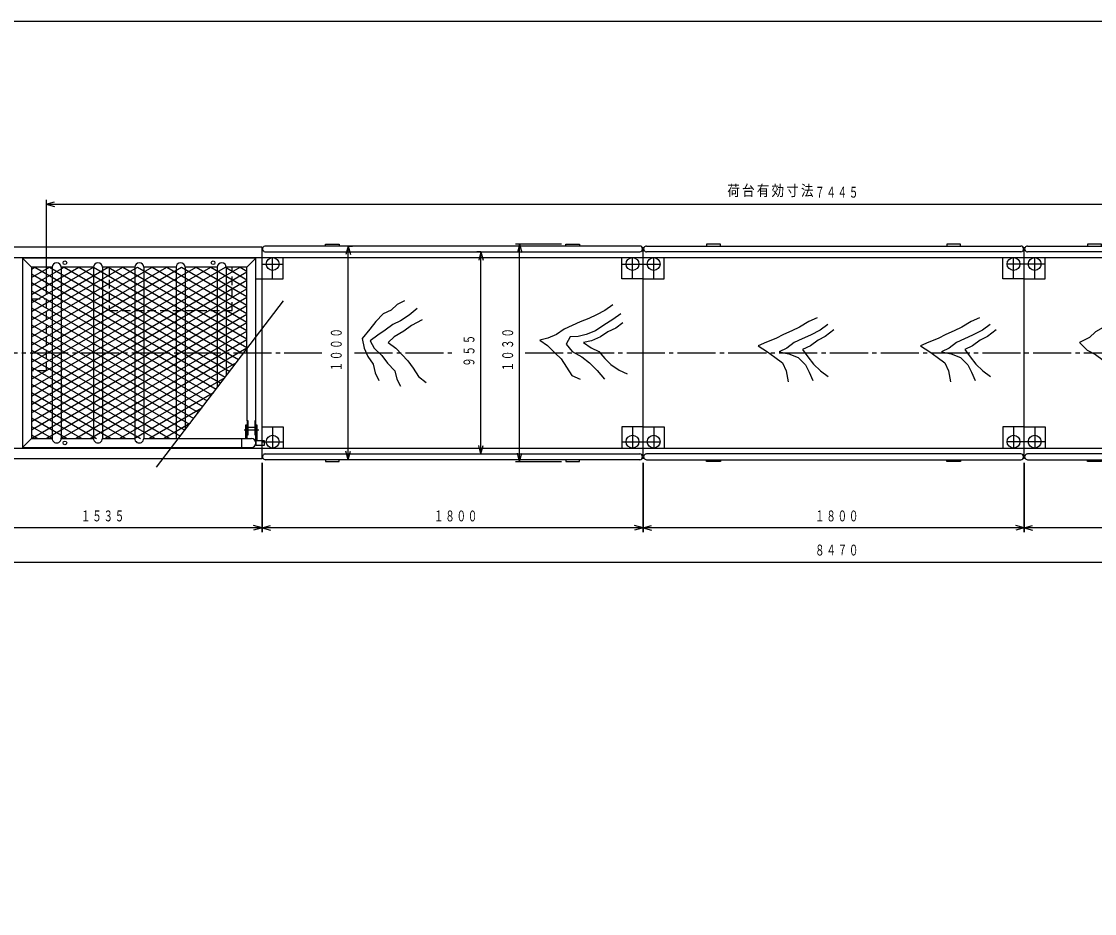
# Model space of a CAD drawing. Units: millimetres, scale not verified. Extents: x -7966 to 7694, y -5537 to 5506.
# Drawn here: x -5015 to 54, y 1291 to 5506 of the extents above; entities that cross this region are included whole.
import ezdxf

# ---------------------------------------------------------------- set-up
doc = ezdxf.new("R2010")
doc.units = ezdxf.units.MM
doc.header["$LTSCALE"] = 20
doc.linetypes.add('CHAIN2', pattern=[12, 9, -1, 1, -1])
doc.linetypes.add('DASHED2', pattern=[3, 2, -1])
doc.layers.add('0-0_1', color=1, linetype='Continuous')
doc.styles.add('ＭＳ ゴシック', font='')
doc.styles.get('ＭＳ ゴシック').set_extended_font_data('MS Gothic')

# ---------------------------------------------------------------- blocks, each defined once
blk = doc.blocks.new('GMM019')
at = {"layer": '0-0_1', "color": 3}
for p, q in [((3442.94, 9716.16), (4427.6, 10284.65)), ((3442.94, 9756.16), (4358.31, 10284.65)), ((3442.94, 10276.16), (3457.65, 10284.65)), ((3442.94, 10236.16), (3526.93, 10284.65)), ((3442.94, 10196.16), (3596.21, 10284.65)), ((3442.94, 10116.16), (3734.78, 10284.65)), ((3442.94, 10036.16), (3873.34, 10284.65)), ((3442.94, 9996.16), (3942.62, 10284.65)), ((3442.94, 9956.16), (4011.9, 10284.65)), ((3442.94, 9916.16), (4081.19, 10284.65)), ((3442.94, 9876.16), (4150.47, 10284.65)), ((3442.94, 9836.16), (4219.75, 10284.65)), ((3442.94, 9796.16), (4289.03, 10284.65)), ((3442.94, 10076.16), (3804.06, 10284.65)), ((3442.94, 10156.16), (3665.49, 10284.65)), ((3442.94, 9676.16), (4460.24, 10263.5)), ((3442.94, 10253.12), (4336.52, 9737.21)), ((3457.62, 10284.65), (4357.68, 9764.99)), ((3526.9, 10284.65), (4378.85, 9792.77)), ((3596.18, 10284.65), (4400.01, 9820.56)), ((3665.46, 10284.65), (4421.17, 9848.34)), ((3734.75, 10284.65), (4442.34, 9876.12)), ((3804.03, 10284.65), (4460.24, 9905.78)), ((3873.31, 10284.65), (4460.24, 9945.78)), ((3942.59, 10284.65), (4460.24, 9985.78)), ((4011.87, 10284.65), (4460.24, 10025.78)), ((4081.16, 10284.65), (4460.24, 10065.78)), ((4150.44, 10284.65), (4460.24, 10105.78)), ((4219.72, 10284.65), (4460.24, 10145.78)), ((4289, 10284.65), (4460.24, 10185.78)), ((4358.28, 10284.65), (4460.24, 10225.78)), ((4427.57, 10284.65), (4460.24, 10265.78)), ((3442.94, 9636.16), (4460.24, 10223.5)), ((3442.94, 10213.12), (4315.36, 9709.43)), ((3442.94, 9596.16), (4460.24, 10183.5)), ((3442.94, 10173.12), (4294.19, 9681.65)), ((3442.94, 9556.16), (4460.24, 10143.5)), ((3442.94, 10133.12), (4273.03, 9653.87)), ((3442.94, 9516.16), (4460.24, 10103.5)), ((3442.94, 10093.12), (4251.87, 9626.09)), ((3442.94, 9476.16), (4460.24, 10063.5)), ((3442.94, 10053.12), (4230.71, 9598.3)), ((3442.94, 10013.12), (4209.54, 9570.52)), ((3511.86, 9475.95), (4460.24, 10023.5)), ((3442.94, 9973.12), (4188.38, 9542.74)), ((3581.14, 9475.95), (4460.24, 9983.5)), ((3650.43, 9475.95), (4460.24, 9943.5)), ((3442.94, 9933.12), (4167.22, 9514.96)), ((3442.94, 9893.12), (4146.05, 9487.18)), ((3719.71, 9475.95), (4460.24, 9903.5)), ((3442.94, 9853.12), (4096.22, 9475.95)), ((3788.99, 9475.95), (4411.11, 9835.13)), ((3442.94, 9813.12), (4026.94, 9475.95)), ((3442.94, 9773.12), (3957.66, 9475.95)), ((3442.94, 9733.12), (3888.38, 9475.95)), ((3858.27, 9475.95), (4356.72, 9763.73)), ((3442.94, 9693.12), (3819.1, 9475.95)), ((3927.55, 9475.95), (4302.33, 9692.32)), ((3442.94, 9653.12), (3749.81, 9475.95)), ((3442.94, 9613.12), (3680.53, 9475.95)), ((3996.83, 9475.95), (4247.93, 9620.92)), ((3442.94, 9573.12), (3611.25, 9475.95)), ((3442.94, 9533.12), (3541.97, 9475.95)), ((4066.12, 9475.95), (4193.54, 9549.51)), ((3442.94, 9493.12), (3472.68, 9475.95)), ((4135.4, 9475.95), (4139.15, 9478.11))]:
    blk.add_line(p, q, dxfattribs=at)
blk = doc.blocks.new('D13')
at = {"layer": '0-0_1', "color": 4}
for p, q in [((8131.59, 9360.3), (8131.59, 9033.23)), ((9931.59, 9033.23), (9931.59, 9360.3)), ((8131.59, 9053.23), (8171.59, 9063.95)), ((9931.59, 9053.23), (8131.59, 9053.23)), ((8131.59, 9053.23), (8171.59, 9042.51)), ((9931.59, 9053.23), (9891.59, 9063.95)), ((9931.59, 9053.23), (9891.59, 9042.51))]:
    blk.add_line(p, q, dxfattribs=at)
at = {"layer": '0-0_1', "color": 7, "insert": (8943.59, 9083.23), "char_height": 51.32, "attachment_point": 7, "style": 'ＭＳ ゴシック'}
blk.add_mtext('\\T1.17;\\W0.65;１８００', dxfattribs=at)
blk = doc.blocks.new('D14')
at = {"layer": '0-0_1', "color": 4}
for p, q in [((6331.59, 9360.3), (6331.59, 9033.23)), ((8131.59, 9033.23), (8131.59, 9360.3)), ((6331.59, 9053.23), (6371.59, 9063.95)), ((8131.59, 9053.23), (6331.59, 9053.23)), ((6331.59, 9053.23), (6371.59, 9042.51)), ((8131.59, 9053.23), (8091.59, 9063.95)), ((8131.59, 9053.23), (8091.59, 9042.51))]:
    blk.add_line(p, q, dxfattribs=at)
at = {"layer": '0-0_1', "color": 7, "insert": (7143.59, 9083.23), "char_height": 51.32, "attachment_point": 7, "style": 'ＭＳ ゴシック'}
blk.add_mtext('\\T1.17;\\W0.65;１８００', dxfattribs=at)
blk = doc.blocks.new('D15')
at = {"layer": '0-0_1', "color": 4}
for p, q in [((4531.59, 9360.3), (4531.59, 9033.23)), ((6331.59, 9033.23), (6331.59, 9360.3)), ((4531.59, 9053.23), (4571.59, 9063.95)), ((6331.59, 9053.23), (4531.59, 9053.23)), ((4531.59, 9053.23), (4571.59, 9042.51)), ((6331.59, 9053.23), (6291.59, 9063.95)), ((6331.59, 9053.23), (6291.59, 9042.51))]:
    blk.add_line(p, q, dxfattribs=at)
at = {"layer": '0-0_1', "color": 7, "insert": (5343.59, 9083.23), "char_height": 51.32, "attachment_point": 7, "style": 'ＭＳ ゴシック'}
blk.add_mtext('\\T1.17;\\W0.65;１８００', dxfattribs=at)
blk = doc.blocks.new('D16')
at = {"layer": '0-0_1', "color": 4}
for p, q in [((2996.59, 9360.3), (2996.59, 9033.23)), ((4531.59, 9033.23), (4531.59, 9360.3)), ((2996.59, 9053.23), (3036.59, 9063.95)), ((4531.59, 9053.23), (2996.59, 9053.23)), ((2996.59, 9053.23), (3036.59, 9042.51)), ((4531.59, 9053.23), (4491.59, 9063.95)), ((4531.59, 9053.23), (4491.59, 9042.51))]:
    blk.add_line(p, q, dxfattribs=at)
at = {"layer": '0-0_1', "color": 7, "insert": (3676.09, 9083.23), "char_height": 51.32, "attachment_point": 7, "style": 'ＭＳ ゴシック'}
blk.add_mtext('\\T1.17;\\W0.65;１５３５', dxfattribs=at)
blk = doc.blocks.new('D17')
at = {"layer": '0-0_1', "color": 4}
blk.add_line((2996.59, 8892.09), (11466.59, 8892.09), dxfattribs=at)
at = {"layer": '0-0_1', "color": 7, "insert": (7143.59, 8922.09), "char_height": 51.32, "attachment_point": 7, "style": 'ＭＳ ゴシック'}
blk.add_mtext('\\T1.17;\\W0.65;８４７０', dxfattribs=at)
blk = doc.blocks.new('D18')
at = {"layer": '0-0_1', "color": 4}
for p, q in [((5565.71, 10357.8), (5545.71, 10357.8)), ((5565.71, 10357.8), (5554.99, 10317.8)), ((5565.71, 10357.8), (5576.43, 10317.8)), ((5565.71, 9402.8), (5554.99, 9442.8)), ((5565.71, 9402.8), (5576.43, 9442.8))]:
    blk.add_line(p, q, dxfattribs=at)
blk.add_lwpolyline([(5545.71, 9402.8), (5565.71, 9402.8), (5565.71, 10357.8)], dxfattribs=at)
at = {"layer": '0-0_1', "color": 7, "insert": (5535.71, 9814.3), "char_height": 51.32, "attachment_point": 7, "rotation": 90, "style": 'ＭＳ ゴシック'}
blk.add_mtext('\\T1.17;\\W0.65;９５５', dxfattribs=at)
blk = doc.blocks.new('D19')
at = {"layer": '0-0_1', "color": 4}
for p, q in [((5946.59, 10394), (5728.51, 10394)), ((5748.51, 10394), (5737.79, 10354)), ((5748.51, 9366.6), (5748.51, 10394)), ((5748.51, 10394), (5759.23, 10354)), ((5748.51, 9366.6), (5737.79, 9406.6)), ((5748.51, 9366.6), (5759.23, 9406.6)), ((5728.51, 9366.6), (5946.59, 9366.6))]:
    blk.add_line(p, q, dxfattribs=at)
at = {"layer": '0-0_1', "color": 7, "insert": (5718.51, 9792.3), "char_height": 51.32, "attachment_point": 7, "rotation": 90, "style": 'ＭＳ ゴシック'}
blk.add_mtext('\\T1.17;\\W0.65;１０３０', dxfattribs=at)
blk = doc.blocks.new('D20')
at = {"layer": '0-0_1', "color": 4}
for p, q in [((4938.77, 10385), (4928.05, 10345)), ((4938.77, 10385), (4958.77, 10385)), ((4938.77, 10385), (4949.49, 10345)), ((4938.77, 9375.6), (4928.05, 9415.6)), ((4938.77, 9375.6), (4949.49, 9415.6))]:
    blk.add_line(p, q, dxfattribs=at)
blk.add_lwpolyline([(4958.77, 9375.6), (4938.77, 9375.6), (4938.77, 10385)], dxfattribs=at)
at = {"layer": '0-0_1', "color": 7, "insert": (4908.77, 9792.3), "char_height": 51.32, "attachment_point": 7, "rotation": 90, "style": 'ＭＳ ゴシック'}
blk.add_mtext('\\T1.17;\\W0.65;１０００', dxfattribs=at)
blk = doc.blocks.new('D21')
at = {"layer": '0-0_1', "color": 4}
for p, q in [((3511.51, 10602.83), (3511.51, 10155.3)), ((10951.67, 9985.3), (10951.67, 10602.83)), ((3511.51, 10582.83), (3551.51, 10593.55)), ((3511.51, 10582.83), (10951.67, 10582.83)), ((3511.51, 10582.83), (3551.51, 10572.11)), ((10951.67, 10582.83), (10911.67, 10593.55)), ((10951.67, 10582.83), (10911.67, 10572.11))]:
    blk.add_line(p, q, dxfattribs=at)
at = {"layer": '0-0_1', "color": 7, "insert": (7143.59, 10612.83), "char_height": 51.32, "attachment_point": 7, "style": 'ＭＳ ゴシック'}
blk.add_mtext('\\T1.17;\\W0.65;７４４５', dxfattribs=at)

msp = doc.modelspace()

# ---------------------------------------------------------------- linework, layer by layer
at = {"layer": '0-0_1'}
for p, q in [((-3878.41, 4440.3), (-5413.41, 4440.3)), ((-3878.41, 3440.3), (-3878.41, 4440.3)), ((-2094.51, 4445), (-3862.31, 4445)), ((-3862.31, 4417.8), (-2094.51, 4417.8)), ((-2078.41, 3440.3), (-2078.41, 4440.3)), ((-2062.31, 4445), (-294.51, 4445)), ((-294.51, 4417.8), (-2062.31, 4417.8)), ((-278.41, 3440.3), (-278.41, 4440.3)), ((-262.31, 4445), (1505.49, 4445)), ((1505.49, 4417.8), (-262.31, 4417.8)), ((-5009.76, 4387.35), (-4967.06, 4344.65)), ((-3907.06, 4387.35), (-3949.76, 4344.65)), ((-4869.76, 4344.65), (-4869.76, 3535.95)), ((-4827.06, 4344.65), (-4827.06, 3535.95)), ((-4674.76, 4344.65), (-4827.06, 4344.65)), ((-4674.76, 4344.65), (-4674.76, 3535.95)), ((-4632.06, 4344.65), (-4632.06, 3535.95)), ((-4479.76, 4344.65), (-4632.06, 4344.65)), ((-4479.76, 4344.65), (-4479.76, 3535.95)), ((-4437.06, 4344.65), (-4437.06, 3535.95)), ((-4284.76, 4344.65), (-4437.06, 4344.65)), ((-4284.76, 4344.65), (-4284.76, 3535.95)), ((-4089.76, 4344.65), (-4242.06, 4344.65)), ((-4242.06, 4344.65), (-4242.06, 3575.91)), ((-4089.76, 4344.65), (-4089.76, 3775.84)), ((-4047.06, 4344.65), (-4047.06, 3831.9)), ((-3943.91, 3589.6), (-3912.91, 3589.6)), ((-4967.06, 3535.95), (-5009.76, 3493.25)), ((-4827.06, 3535.95), (-4674.76, 3535.95)), ((-4632.06, 3535.95), (-4479.76, 3535.95)), ((-4437.06, 3535.95), (-4284.76, 3535.95)), ((-4284.76, 3535.95), (-3928.41, 3535.95)), ((-3976.01, 3535.95), (-3976.01, 3493.25)), ((-4305.03, 3493.25), (-3928.41, 3493.25)), ((-3862.31, 3462.8), (-2094.51, 3462.8)), ((-294.51, 3462.8), (-2062.31, 3462.8)), ((1505.49, 3462.8), (-262.31, 3462.8)), ((-3878.41, 3440.3), (-5413.41, 3440.3)), ((-2094.51, 3435.6), (-3862.31, 3435.6)), ((-2062.31, 3435.6), (-294.51, 3435.6)), ((-262.31, 3435.6), (1505.49, 3435.6))]:
    msp.add_line(p, q, dxfattribs=at)
at = {"layer": '0-0_1', "color": 2, "linetype": 'CHAIN2'}
for p, q in [((-3878.41, 4360.04), (-3778.41, 4360.04)), ((-3828.41, 4290.3), (-3828.41, 4390.3)), ((-2178.99, 4360.04), (-1978.41, 4360.04)), ((-2128.41, 4290.3), (-2128.41, 4390.3)), ((-2028.41, 4290.3), (-2028.41, 4390.3)), ((-177.82, 4360.04), (-378.41, 4360.04)), ((-328.41, 4290.3), (-328.41, 4390.3)), ((-228.41, 4290.3), (-228.41, 4390.3)), ((-5933.51, 3940.3), (-3595.8, 3940.3)), ((-3441.44, 3940.3), (-2970.22, 3940.3)), ((-3893.56, 3574.6), (-3962.46, 3574.6)), ((-3828.41, 3590.3), (-3828.41, 3490.3)), ((-2128.41, 3590.3), (-2128.41, 3490.3)), ((-2028.41, 3590.3), (-2028.41, 3490.3)), ((-328.41, 3590.3), (-328.41, 3490.3)), ((-228.41, 3590.3), (-228.41, 3490.3)), ((-3878.41, 3520.55), (-3778.41, 3520.55)), ((-2178.99, 3520.55), (-1978.41, 3520.55)), ((-177.82, 3520.55), (-378.41, 3520.55))]:
    msp.add_line(p, q, dxfattribs=at)
at = {"layer": '0-0_1', "color": 2}
msp.add_line((-4376.49, 3399.44), (-3776.69, 4186.82), dxfattribs=at)
at = {"layer": '0-0_1', "color": 7}
msp.add_lwpolyline([(-7965.7, -5537.19), (7694.3, -5537.19), (7694.3, 5506.01), (-7965.7, 5506.01)], close=True, dxfattribs=at)
at = {"layer": '0-0_1'}
for points in [[(-3578.41, 4445), (-3578.41, 4454), (-3513.41, 4454), (-3513.41, 4445)], [(-2443.41, 4445), (-2443.41, 4454), (-2378.41, 4454), (-2378.41, 4445)], [(-1713.41, 4445), (-1713.41, 4454), (-1778.41, 4454), (-1778.41, 4445)], [(-578.41, 4445), (-578.41, 4454), (-643.41, 4454), (-643.41, 4445)], [(86.59, 4445), (86.59, 4454), (21.59, 4454), (21.59, 4445)], [(-5394.41, 4390.3), (-728.41, 4390.3), (1521.59, 4390.3)], [(-3907.06, 3940.3), (-3907.06, 4387.35), (-5009.76, 4387.35), (-5009.76, 3493.25), (-4305.03, 3493.25)], [(-3907.06, 4290.3), (-3778.41, 4290.3), (-3778.41, 4390.3)], [(-2078.41, 4290.3), (-2178.41, 4290.3), (-2178.41, 4390.3)], [(-2078.41, 4290.3), (-1978.41, 4290.3), (-1978.41, 4390.3)], [(-278.41, 4290.3), (-378.41, 4290.3), (-378.41, 4390.3)], [(-278.41, 4290.3), (-178.41, 4290.3), (-178.41, 4390.3)], [(-4869.76, 4344.65), (-4967.06, 4344.65), (-4967.06, 3535.95), (-4869.76, 3535.95)], [(-3949.76, 3940.3), (-3949.76, 4344.65), (-4047.06, 4344.65)], [(-3912.91, 3619.6), (-3907.06, 3619.6), (-3907.06, 4015.68)], [(-3949.76, 3959.63), (-3949.76, 3619.6), (-3943.91, 3619.6)], [(-3954.26, 3535.95), (-3954.26, 3599.6), (-3949.76, 3599.6), (-3949.76, 3535.95)], [(-3907.06, 3524.6), (-3907.06, 3599.6), (-3902.56, 3599.6), (-3902.56, 3524.6)], [(-3878.41, 3590.3), (-3778.41, 3590.3), (-3778.41, 3490.3)], [(-2078.41, 3590.3), (-2178.41, 3590.3), (-2178.41, 3490.3)], [(-2078.41, 3590.3), (-1978.41, 3590.3), (-1978.41, 3490.3)], [(-278.41, 3590.3), (-378.41, 3590.3), (-378.41, 3490.3)], [(-278.41, 3590.3), (-178.41, 3590.3), (-178.41, 3490.3)], [(-5388.41, 3490.3), (-728.41, 3490.3), (1706.59, 3490.3)], [(-3578.41, 3435.6), (-3578.41, 3426.6), (-3513.41, 3426.6), (-3513.41, 3435.6)], [(-2443.41, 3435.6), (-2443.41, 3426.6), (-2378.41, 3426.6), (-2378.41, 3435.6)], [(-1713.41, 3435.6), (-1713.41, 3426.6), (-1778.41, 3426.6), (-1778.41, 3435.6)], [(-578.41, 3435.6), (-578.41, 3426.6), (-643.41, 3426.6), (-643.41, 3435.6)], [(86.59, 3435.6), (86.59, 3426.6), (21.59, 3426.6), (21.59, 3435.6)]]:
    msp.add_lwpolyline(points, dxfattribs=at)
at = {"layer": '0-0_1', "color": 2, "linetype": 'DASHED2'}
for points in [[(-4599.76, 4344.64), (-4599.76, 4140.3), (-4019.76, 4140.3), (-4019.76, 4344.64)], [(-4967.06, 4195.3), (-4898.49, 4195.3), (-4898.49, 3855.3), (-4967.06, 3855.3)]]:
    msp.add_lwpolyline(points, dxfattribs=at)
at = {"layer": '0-0_1', "color": 2}
for points in [[(-3204.93, 4185.53), (-3239.33, 4168.33), (-3268, 4141.57), (-3306.22, 4124.37), (-3340.63, 4088.05), (-3369.29, 4051.74), (-3405.61, 4007.78), (-3396.05, 3961.91), (-3378.85, 3923.69), (-3354.01, 3887.37), (-3344.45, 3845.33), (-3327.25, 3809.01)], [(-2220.64, 4166.42), (-2258.86, 4139.66), (-2299, 4120.55), (-2335.31, 4103.34), (-2375.45, 4086.14), (-2413.67, 4068.94), (-2451.9, 4051.74), (-2488.21, 4026.89), (-2528.35, 4009.69), (-2566.57, 4000.14), (-2530.26, 3975.29), (-2493.95, 3938.98), (-2465.28, 3912.22), (-2440.43, 3872.08), (-2415.58, 3833.86), (-2375.45, 3816.66)], [(441.53, 4179.79), (401.39, 4162.59), (361.26, 4153.04), (313.47, 4135.83), (269.52, 4126.28), (225.56, 4110.99), (183.51, 4101.43), (139.55, 4093.79), (105.15, 4067.03), (59.28, 4040.27), (30.61, 4013.52), (-17.17, 3988.67), (19.14, 3952.36), (59.28, 3933.24), (95.59, 3906.49), (124.26, 3877.82), (152.93, 3843.41), (189.24, 3797.54), (210.27, 3763.14), (237.02, 3726.83)], [(-3145.68, 4149.21), (-3183.9, 4118.63), (-3224.04, 4091.88), (-3260.35, 4074.68), (-3296.67, 4047.92), (-3331.07, 4023.07), (-3367.38, 3996.31), (-3348.27, 3961.91), (-3311.96, 3927.51), (-3285.2, 3891.2), (-3250.8, 3854.88), (-3241.24, 3816.66), (-3224.04, 3782.25)], [(-2184.32, 4124.37), (-2220.64, 4097.61), (-2264.6, 4070.85), (-2302.82, 4044.1), (-2346.78, 4026.89), (-2385, 4017.34), (-2423.23, 4015.43), (-2442.34, 3981.02), (-2413.67, 3946.62), (-2367.8, 3921.78), (-2331.49, 3893.11), (-2295.18, 3856.79), (-2260.77, 3816.66)], [(-3122.74, 4095.7), (-3172.44, 4068.94), (-3208.75, 4042.18), (-3254.62, 4015.43), (-3283.29, 3988.67), (-3246.98, 3961.91), (-3218.31, 3933.24), (-3189.64, 3902.66), (-3164.79, 3868.26), (-3139.95, 3828.12), (-3103.63, 3799.46)], [(-2174.77, 4082.32), (-2207.26, 4057.47), (-2245.48, 4040.27), (-2279.89, 4015.43), (-2321.93, 3996.31), (-2360.16, 3988.67), (-2323.85, 3963.82), (-2287.53, 3946.62), (-2258.86, 3914.13), (-2230.19, 3885.46), (-2191.97, 3858.71), (-2153.74, 3841.5)], [(-1255.83, 4105.25), (-1295.96, 4088.05), (-1339.92, 4061.3), (-1376.24, 4044.1), (-1414.46, 4026.89), (-1450.77, 4007.78), (-1494.73, 3990.58), (-1534.87, 3973.38), (-1490.91, 3944.71), (-1456.51, 3919.86), (-1420.19, 3893.11), (-1402.99, 3854.88), (-1393.44, 3803.28)], [(-1206.13, 4074.68), (-1242.45, 4047.92), (-1288.32, 4023.07), (-1326.54, 4005.87), (-1364.77, 3988.67), (-1399.17, 3961.91), (-1435.48, 3944.71), (-1389.61, 3935.16), (-1345.66, 3917.95), (-1311.25, 3883.55), (-1294.05, 3849.15), (-1276.85, 3809.01)], [(-489.25, 4105.25), (-529.38, 4088.05), (-573.34, 4061.3), (-609.66, 4044.1), (-647.88, 4026.89), (-684.19, 4007.78), (-728.15, 3990.58), (-768.29, 3973.38), (-724.33, 3944.71), (-689.93, 3919.86), (-653.61, 3893.11), (-636.41, 3854.88), (-626.86, 3803.28)], [(-439.56, 4074.68), (-475.87, 4047.92), (-521.74, 4023.07), (-559.96, 4005.87), (-598.19, 3988.67), (-632.59, 3961.91), (-668.9, 3944.71), (-623.03, 3935.16), (-579.08, 3917.95), (-544.67, 3883.55), (-527.47, 3849.15), (-510.27, 3809.01)], [(-1177.47, 4049.83), (-1217.6, 4017.34), (-1252, 4000.14), (-1288.32, 3973.38), (-1324.63, 3956.18), (-1299.79, 3921.78), (-1273.03, 3887.37), (-1240.54, 3854.88), (-1204.22, 3828.12)], [(-410.89, 4049.83), (-451.02, 4017.34), (-485.42, 4000.14), (-521.74, 3973.38), (-558.05, 3956.18), (-533.21, 3921.78), (-506.45, 3887.37), (-473.96, 3854.88), (-437.64, 3828.12)]]:
    msp.add_lwpolyline(points, dxfattribs=at)
at = {"layer": '0-0_1', "color": 2, "linetype": 'CHAIN2'}
msp.add_lwpolyline([(-2635.76, 3940.3), (987.01, 3940.3), (5326.83, 3940.3)], dxfattribs=at)
at = {"layer": '0-0_1'}
for points in [[(-3948.41, 3552.6), (-3943.91, 3552.6), (-3943.91, 3619.6), (-3948.41, 3619.6)], [(-3912.91, 3552.6), (-3908.41, 3552.6), (-3908.41, 3619.6), (-3912.91, 3619.6)], [(-3907.06, 3504.6), (-3867.06, 3504.6), (-3867.06, 3524.6), (-3907.06, 3524.6)]]:
    msp.add_lwpolyline(points, close=True, dxfattribs=at)
for centre, radius in [((-4809.76, 4366), 8.65), ((-4109.76, 4366), 8.65), ((-3828.41, 4360.04), 30.25), ((-2128.41, 4360.04), 30.25), ((-2028.41, 4360.04), 30.25), ((-328.41, 4360.04), 30.25), ((-228.41, 4360.04), 30.25), ((-3828.41, 3520.55), 30.25), ((-2128.41, 3520.55), 30.25), ((-2028.41, 3520.55), 30.25), ((-328.41, 3520.55), 30.25), ((-228.41, 3520.55), 30.25), ((-4809.76, 3514.6), 8.65)]:
    msp.add_circle(centre, radius, dxfattribs=at)
for centre, radius, start, end in [((-3862.39, 4431.4), 13.6, 89.65669, 270.34331), ((-2094.59, 4431.4), 13.6, 270.34331, 89.65669), ((-2062.39, 4431.4), 13.6, 89.65669, 270.34331), ((-294.59, 4431.4), 13.6, 270.34331, 89.65669), ((-262.39, 4431.4), 13.6, 89.65669, 270.34331), ((-4848.41, 4344.61), 21.35, 0.09688, 179.90312), ((-4653.41, 4344.61), 21.35, 0.09688, 179.90312), ((-4458.41, 4344.61), 21.35, 0.09688, 179.90312), ((-4263.41, 4344.65), 21.35, 0, 180), ((-4068.41, 4344.65), 21.35, 0, 180), ((-4848.41, 3535.91), 21.35, 179.90312, 0.09688), ((-4653.41, 3535.91), 21.35, 179.90312, 0.09688), ((-4458.41, 3535.91), 21.35, 179.90312, 0.09688), ((-3928.54, 3514.6), 21.35, 270.34676, 89.65324), ((-3862.39, 3449.2), 13.6, 89.65669, 270.34331), ((-2094.59, 3449.2), 13.6, 270.34331, 89.65669), ((-2062.39, 3449.2), 13.6, 89.65669, 270.34331), ((-294.59, 3449.2), 13.6, 270.34331, 89.65669), ((-262.39, 3449.2), 13.6, 89.65669, 270.34331)]:
    msp.add_arc(centre, radius, start, end, dxfattribs=at)

# ---------------------------------------------------------------- block references
for name in ['D21', 'D20', 'D18', 'D19', 'GMM019', 'D16', 'D15', 'D14', 'D13', 'D17']:
    msp.add_blockref(name, (-8410, -5940), dxfattribs=at)

# ---------------------------------------------------------------- texts
at = {"layer": '0-0_1', "color": 7, "insert": (-1680.83, 4675.61), "char_height": 51.32, "attachment_point": 7, "style": 'ＭＳ ゴシック'}
msp.add_mtext('\\T1.17;\\W0.85;荷台有効寸法', dxfattribs=at)

doc.saveas('drawing.dxf')
